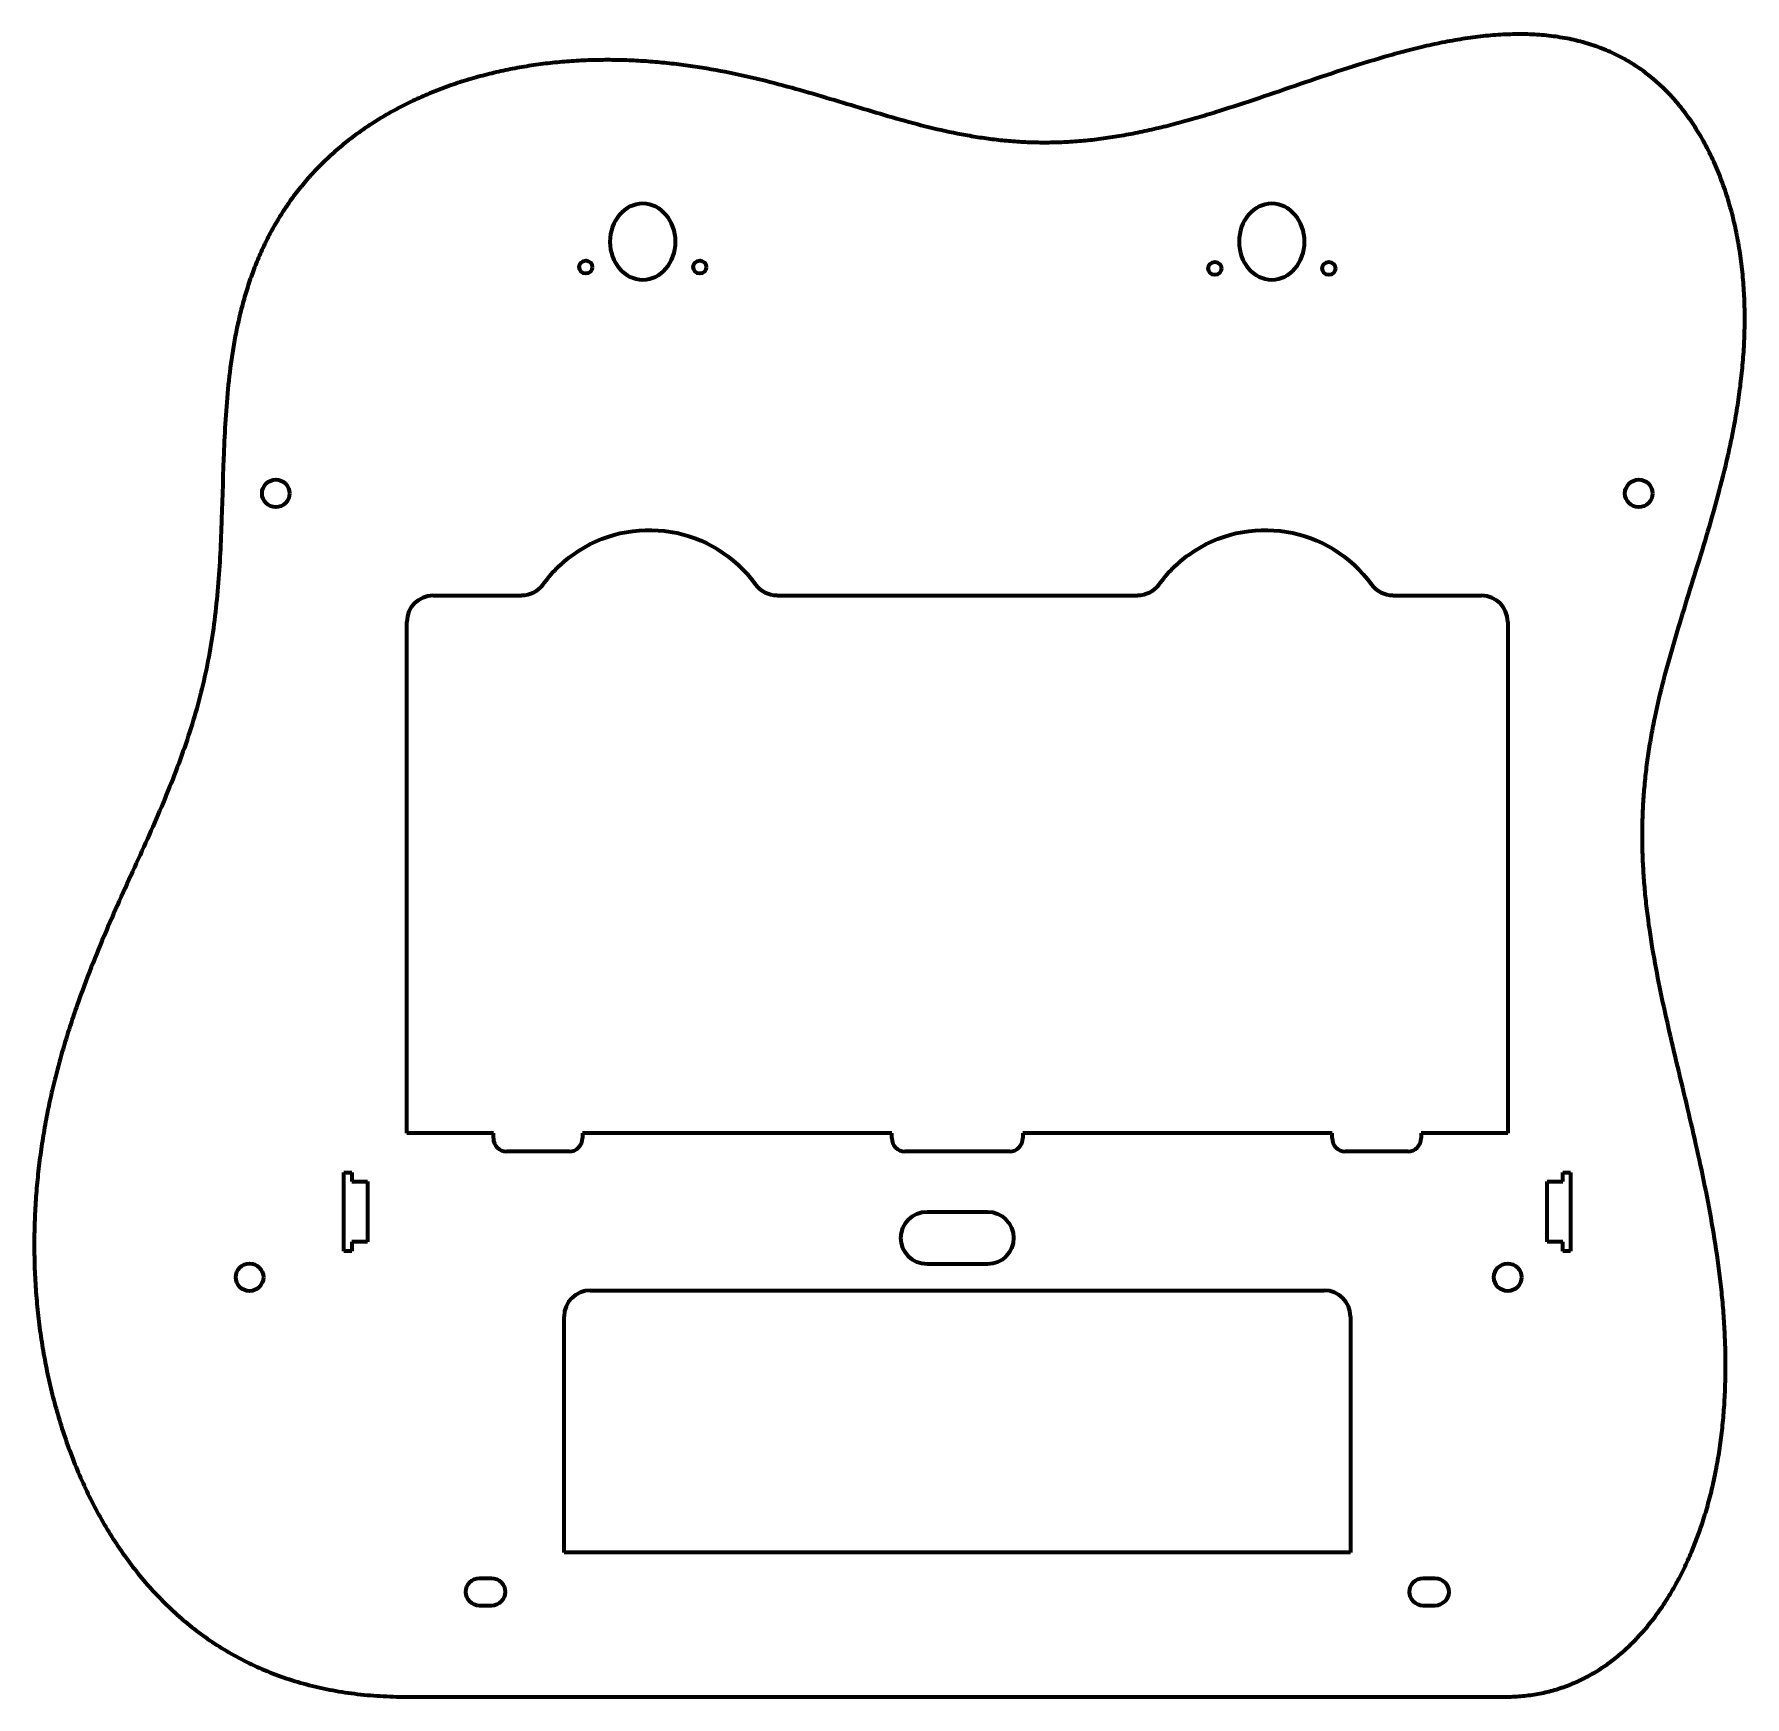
# Model space of a CAD drawing. Header units: millimetres. Extents: x -238 to 414, y -194 to 440.
import ezdxf

# ---------------------------------------------------------------- set-up
doc = ezdxf.new("R2010")
doc.units = ezdxf.units.MM
doc.header["$MEASUREMENT"] = 0
doc.layers.add('Visibile', color=7, linetype='Continuous', lineweight=0)

msp = doc.modelspace()

# ---------------------------------------------------------------- linework, layer by layer
at = {"layer": 'Visibile', "color": 7, "lineweight": 70}
for p, q in [((-86.23, 226.14), (-52.46, 226.14)), ((45, 226.14), (182.54, 226.14)), ((280, 226.14), (313.77, 226.14)), ((-96.23, 21.14), (-96.23, 216.14)), ((323.77, 216.14), (323.77, 21.14)), ((-63.23, 21.14), (-96.23, 21.14)), ((-63.23, 19.14), (-63.23, 21.14)), ((-29.23, 21.14), (-29.23, 19.14)), ((19.77, 21.14), (-29.23, 21.14)), ((88.77, 21.14), (19.77, 21.14)), ((88.77, 19.14), (88.77, 21.14)), ((138.77, 21.14), (138.77, 19.14)), ((207.77, 21.14), (138.77, 21.14)), ((256.77, 21.14), (207.77, 21.14)), ((256.77, 19.14), (256.77, 21.14)), ((290.77, 21.14), (290.77, 19.14)), ((323.77, 21.14), (290.77, 21.14)), ((-34.23, 14.14), (-58.23, 14.14)), ((133.77, 14.14), (93.77, 14.14)), ((285.77, 14.14), (261.77, 14.14)), ((-120.23, -23.86), (-120.23, 6.14)), ((-120.23, 6.14), (-117.23, 6.14)), ((-117.23, 6.14), (-117.23, 2.64)), ((-117.23, 2.64), (-111.23, 2.64)), ((-111.23, 2.64), (-111.23, -20.36)), ((338.77, -20.36), (338.77, 2.64)), ((338.77, 2.64), (344.77, 2.64)), ((344.77, 2.64), (344.77, 6.14)), ((344.77, 6.14), (347.77, 6.14)), ((347.77, 6.14), (347.77, -23.86)), ((102.27, -8.86), (125.27, -8.86)), ((-117.23, -23.86), (-120.23, -23.86)), ((-111.23, -20.36), (-117.23, -20.36)), ((-117.23, -20.36), (-117.23, -23.86)), ((344.77, -20.36), (338.77, -20.36)), ((344.77, -23.86), (344.77, -20.36)), ((347.77, -23.86), (344.77, -23.86)), ((125.27, -28.86), (102.27, -28.86)), ((-26.23, -38.86), (253.77, -38.86)), ((-36.23, -138.86), (-36.23, -48.86)), ((263.77, -48.86), (263.77, -138.86)), ((34.77, -138.86), (-36.23, -138.86)), ((192.77, -138.86), (34.77, -138.86)), ((263.77, -138.86), (192.77, -138.86)), ((-68.48, -148.61), (-63.98, -148.61)), ((291.52, -148.61), (296.02, -148.61)), ((-63.98, -159.11), (-68.48, -159.11)), ((296.02, -159.11), (291.52, -159.11)), ((-96.41, -193.86), (322.72, -193.86))]:
    msp.add_line(p, q, dxfattribs=at)
msp.add_lwpolyline([(322.72, -193.86), (323.48, -193.86), (324.24, -193.85), (325, -193.83), (325.76, -193.8), (326.51, -193.76), (327.26, -193.72), (328, -193.67), (328.75, -193.61), (329.49, -193.55), (330.22, -193.47), (330.96, -193.39), (331.69, -193.3), (332.42, -193.21), (333.15, -193.1), (333.87, -192.99), (334.59, -192.87), (335.31, -192.74), (336.03, -192.6), (336.74, -192.46), (337.45, -192.31), (338.16, -192.15), (338.86, -191.99), (339.56, -191.81), (340.26, -191.63), (340.96, -191.44), (341.65, -191.24), (342.34, -191.04), (343.03, -190.83), (343.71, -190.61), (344.4, -190.38), (345.07, -190.15), (345.75, -189.91), (346.42, -189.66), (347.09, -189.4), (347.76, -189.14), (348.42, -188.86), (349.08, -188.59), (349.74, -188.3), (350.4, -188.01), (351.05, -187.71), (351.7, -187.4), (352.34, -187.08), (352.99, -186.76), (353.63, -186.43), (354.26, -186.09), (354.9, -185.75), (355.53, -185.4), (356.15, -185.04), (356.78, -184.67), (357.4, -184.3), (358.02, -183.92), (358.63, -183.53), (359.24, -183.14), (359.85, -182.74), (360.46, -182.33), (361.06, -181.92), (361.66, -181.49), (362.26, -181.07), (362.85, -180.63), (363.44, -180.19), (364.02, -179.74), (364.6, -179.28), (365.18, -178.82), (365.76, -178.35), (366.33, -177.88), (366.9, -177.4), (367.47, -176.91), (368.03, -176.41), (368.59, -175.91), (369.14, -175.4), (369.69, -174.89), (370.24, -174.37), (370.79, -173.84), (371.33, -173.31), (371.87, -172.77), (372.4, -172.22), (372.93, -171.67), (373.46, -171.11), (373.98, -170.55), (374.5, -169.98), (375.02, -169.4), (375.53, -168.82), (376.04, -168.23), (376.55, -167.64), (377.05, -167.03), (377.54, -166.43), (378.04, -165.82), (378.53, -165.2), (379.02, -164.58), (379.5, -163.95), (379.98, -163.31), (380.45, -162.67), (380.92, -162.02), (381.39, -161.37), (381.86, -160.71), (382.32, -160.05), (382.77, -159.38), (383.22, -158.71), (383.67, -158.03), (384.12, -157.35), (384.56, -156.66), (384.99, -155.96), (385.43, -155.26), (385.86, -154.56), (386.28, -153.85), (386.7, -153.13), (387.12, -152.41), (387.53, -151.69), (387.94, -150.96), (388.34, -150.22), (388.74, -149.48), (389.14, -148.74), (389.53, -147.99), (389.92, -147.24), (390.3, -146.48), (390.68, -145.71), (391.06, -144.95), (391.43, -144.17), (391.79, -143.4), (392.16, -142.62), (392.51, -141.83), (392.87, -141.04), (393.22, -140.25), (393.56, -139.45), (393.91, -138.65), (394.24, -137.84), (394.57, -137.03), (394.9, -136.21), (395.23, -135.39), (395.55, -134.57), (395.86, -133.74), (396.17, -132.91), (396.48, -132.08), (396.78, -131.24), (397.08, -130.4), (397.37, -129.55), (397.66, -128.7), (397.95, -127.85), (398.23, -126.99), (398.51, -126.13), (398.78, -125.27), (399.04, -124.4), (399.31, -123.53), (399.57, -122.66), (399.82, -121.78), (400.07, -120.9), (400.31, -120.01), (400.55, -119.13), (400.79, -118.24), (401.02, -117.34), (401.25, -116.45), (401.47, -115.55), (401.69, -114.64), (401.9, -113.74), (402.11, -112.83), (402.32, -111.92), (402.52, -111.01), (402.71, -110.09), (402.9, -109.17), (403.09, -108.25), (403.27, -107.32), (403.45, -106.4), (403.62, -105.47), (403.79, -104.54), (403.95, -103.6), (404.11, -102.66), (404.27, -101.72), (404.42, -100.78), (404.56, -99.84), (404.7, -98.89), (404.84, -97.95), (404.97, -96.99), (405.1, -96.04), (405.22, -95.09), (405.34, -94.13), (405.46, -93.17), (405.57, -92.21), (405.67, -91.25), (405.77, -90.29), (405.87, -89.32), (405.96, -88.35), (406.05, -87.38), (406.14, -86.41), (406.21, -85.44), (406.29, -84.46), (406.36, -83.49), (406.43, -82.51), (406.49, -81.53), (406.54, -80.55), (406.6, -79.57), (406.65, -78.58), (406.69, -77.6), (406.73, -76.61), (406.77, -75.62), (406.8, -74.64), (406.83, -73.65), (406.85, -72.65), (406.87, -71.66), (406.88, -70.67), (406.89, -69.67), (406.9, -68.68), (406.9, -67.68), (406.9, -66.68), (406.9, -65.68), (406.89, -64.68), (406.87, -63.68), (406.85, -62.68), (406.83, -61.68), (406.81, -60.68), (406.78, -59.67), (406.74, -58.67), (406.71, -57.66), (406.67, -56.66), (406.62, -55.65), (406.57, -54.64), (406.52, -53.64), (406.46, -52.63), (406.4, -51.62), (406.34, -50.61), (406.27, -49.6), (406.2, -48.59), (406.13, -47.58), (406.05, -46.57), (405.97, -45.56), (405.88, -44.55), (405.8, -43.53), (405.7, -42.52), (405.61, -41.51), (405.51, -40.5), (405.41, -39.48), (405.3, -38.47), (405.19, -37.46), (405.08, -36.44), (404.97, -35.43), (404.73, -33.4), (404.48, -31.38), (404.21, -29.35), (403.94, -27.32), (403.65, -25.3), (403.35, -23.27), (403.05, -21.25), (402.73, -19.22), (402.4, -17.2), (402.06, -15.18), (401.71, -13.16), (401.35, -11.14), (400.99, -9.12), (400.61, -7.1), (400.23, -5.09), (399.84, -3.08), (399.44, -1.07), (399.04, 0.94), (398.63, 2.94), (398.21, 4.95), (397.79, 6.95), (397.36, 8.94), (396.93, 10.94), (396.49, 12.93), (396.04, 14.92), (395.6, 16.9), (395.15, 18.89), (394.69, 20.86), (394.24, 22.84), (393.78, 24.81), (393.32, 26.78), (392.86, 28.75), (392.39, 30.71), (391.93, 32.67), (391.46, 34.62), (391, 36.57), (390.53, 38.52), (390.07, 40.46), (389.6, 42.4), (389.14, 44.33), (388.68, 46.27), (388.22, 48.19), (387.77, 50.12), (387.31, 52.04), (386.86, 53.95), (386.42, 55.86), (385.97, 57.77), (385.54, 59.67), (385.1, 61.57), (384.68, 63.46), (384.25, 65.36), (383.84, 67.24), (383.42, 69.12), (383.02, 71), (382.62, 72.88), (382.23, 74.75), (381.85, 76.61), (381.47, 78.47), (381.1, 80.33), (380.74, 82.19), (380.39, 84.04), (380.05, 85.88), (379.72, 87.73), (379.4, 89.56), (379.08, 91.4), (378.78, 93.23), (378.49, 95.06), (378.21, 96.88), (377.94, 98.7), (377.68, 100.52), (377.43, 102.33), (377.19, 104.14), (376.97, 105.95), (376.86, 106.85), (376.76, 107.75), (376.66, 108.65), (376.56, 109.55), (376.46, 110.45), (376.37, 111.35), (376.28, 112.24), (376.2, 113.14), (376.11, 114.04), (376.03, 114.93), (375.96, 115.82), (375.89, 116.72), (375.82, 117.61), (375.75, 118.5), (375.69, 119.39), (375.63, 120.28), (375.57, 121.17), (375.52, 122.06), (375.47, 122.95), (375.43, 123.84), (375.38, 124.73), (375.35, 125.61), (375.31, 126.5), (375.28, 127.39), (375.25, 128.27), (375.23, 129.15), (375.21, 130.04), (375.19, 130.92), (375.18, 131.8), (375.17, 132.69), (375.16, 133.57), (375.16, 134.45), (375.16, 135.33), (375.16, 136.21), (375.17, 137.09), (375.19, 137.97), (375.2, 138.85), (375.22, 139.73), (375.24, 140.61), (375.27, 141.48), (375.3, 142.36), (375.34, 143.24), (375.37, 144.11), (375.41, 144.99), (375.46, 145.87), (375.51, 146.74), (375.56, 147.62), (375.62, 148.49), (375.68, 149.37), (375.74, 150.24), (375.81, 151.12), (375.88, 151.99), (375.95, 152.86), (376.03, 153.74), (376.11, 154.61), (376.2, 155.49), (376.29, 156.36), (376.38, 157.23), (376.48, 158.11), (376.58, 158.98), (376.68, 159.85), (376.79, 160.72), (376.9, 161.6), (377.02, 162.47), (377.13, 163.34), (377.26, 164.22), (377.38, 165.09), (377.51, 165.96), (377.64, 166.84), (377.78, 167.71), (377.92, 168.58), (378.06, 169.45), (378.2, 170.33), (378.35, 171.2), (378.5, 172.08), (378.66, 172.95), (378.82, 173.82), (378.98, 174.7), (379.15, 175.57), (379.32, 176.45), (379.49, 177.32), (379.66, 178.2), (380.02, 179.95), (380.4, 181.7), (380.78, 183.46), (381.17, 185.21), (381.58, 186.97), (382, 188.73), (382.43, 190.5), (382.87, 192.26), (383.32, 194.03), (383.78, 195.8), (384.25, 197.57), (384.73, 199.34), (385.21, 201.12), (385.71, 202.9), (386.21, 204.69), (386.73, 206.47), (387.25, 208.26), (387.77, 210.06), (388.3, 211.86), (388.84, 213.66), (389.39, 215.46), (389.93, 217.27), (390.49, 219.09), (391.05, 220.91), (391.61, 222.73), (392.17, 224.56), (392.74, 226.39), (393.31, 228.22), (393.89, 230.07), (394.46, 231.91), (395.04, 233.76), (395.61, 235.62), (396.19, 237.48), (396.76, 239.35), (397.34, 241.22), (397.91, 243.09), (398.48, 244.98), (399.05, 246.86), (399.62, 248.76), (400.18, 250.65), (400.74, 252.56), (401.3, 254.47), (401.84, 256.38), (402.39, 258.3), (402.93, 260.23), (403.46, 262.16), (403.98, 264.09), (404.5, 266.03), (405.01, 267.98), (405.51, 269.93), (406.01, 271.89), (406.49, 273.85), (406.96, 275.82), (407.42, 277.79), (407.87, 279.77), (408.1, 280.76), (408.31, 281.75), (408.53, 282.74), (408.74, 283.74), (408.95, 284.73), (409.16, 285.73), (409.36, 286.73), (409.56, 287.72), (409.76, 288.72), (409.95, 289.73), (410.14, 290.73), (410.33, 291.73), (410.51, 292.73), (410.69, 293.74), (410.86, 294.74), (411.03, 295.75), (411.2, 296.76), (411.36, 297.77), (411.52, 298.77), (411.68, 299.78), (411.83, 300.8), (411.98, 301.81), (412.12, 302.82), (412.26, 303.83), (412.39, 304.85), (412.53, 305.86), (412.65, 306.88), (412.77, 307.89), (412.89, 308.91), (413, 309.93), (413.11, 310.95), (413.21, 311.96), (413.31, 312.98), (413.41, 314), (413.5, 315.02), (413.58, 316.04), (413.66, 317.06), (413.73, 318.08), (413.8, 319.1), (413.87, 320.13), (413.93, 321.15), (413.98, 322.17), (414.03, 323.19), (414.07, 324.21), (414.11, 325.24), (414.14, 326.26), (414.17, 327.28), (414.19, 328.3), (414.21, 329.32), (414.22, 330.35), (414.23, 331.37), (414.23, 332.39), (414.22, 333.41), (414.21, 334.43), (414.19, 335.45), (414.17, 336.47), (414.14, 337.49), (414.11, 338.51), (414.07, 339.53), (414.02, 340.55), (413.97, 341.56), (413.91, 342.58), (413.85, 343.59), (413.78, 344.61), (413.7, 345.62), (413.62, 346.63), (413.53, 347.65), (413.43, 348.66), (413.33, 349.66), (413.23, 350.67), (413.11, 351.68), (412.99, 352.68), (412.87, 353.69), (412.73, 354.69), (412.59, 355.69), (412.45, 356.69), (412.3, 357.68), (412.14, 358.68), (411.97, 359.67), (411.8, 360.66), (411.63, 361.65), (411.44, 362.64), (411.25, 363.62), (411.05, 364.6), (410.85, 365.58), (410.64, 366.56), (410.42, 367.54), (410.2, 368.51), (409.97, 369.48), (409.73, 370.44), (409.49, 371.41), (409.23, 372.37), (408.98, 373.32), (408.71, 374.28), (408.44, 375.23), (408.16, 376.18), (407.88, 377.12), (407.59, 378.06), (407.29, 379), (406.99, 379.93), (406.68, 380.86), (406.36, 381.78), (406.03, 382.7), (405.7, 383.62), (405.36, 384.53), (405.02, 385.44), (404.67, 386.34), (404.31, 387.24), (403.94, 388.14), (403.57, 389.03), (403.19, 389.91), (402.81, 390.79), (402.42, 391.67), (402.02, 392.54), (401.61, 393.4), (401.2, 394.26), (400.78, 395.11), (400.35, 395.96), (399.92, 396.8), (399.48, 397.64), (399.04, 398.47), (398.59, 399.29), (398.13, 400.11), (397.66, 400.92), (397.19, 401.73), (396.71, 402.53), (396.23, 403.32), (395.74, 404.11), (395.24, 404.89), (394.74, 405.66), (394.23, 406.43), (393.71, 407.18), (393.19, 407.94), (392.66, 408.68), (392.12, 409.42), (391.58, 410.15), (391.03, 410.87), (390.48, 411.58), (389.92, 412.29), (389.35, 412.99), (388.78, 413.68), (388.2, 414.36), (387.62, 415.04), (387.03, 415.7), (386.43, 416.36), (385.83, 417.01), (385.22, 417.66), (384.61, 418.29), (383.99, 418.92), (383.36, 419.53), (382.73, 420.14), (382.09, 420.74), (381.45, 421.33), (380.8, 421.91), (380.15, 422.49), (379.49, 423.05), (378.82, 423.61), (378.15, 424.15), (377.48, 424.69), (376.79, 425.22), (376.11, 425.74), (375.42, 426.25), (374.72, 426.75), (374.02, 427.24), (373.31, 427.72), (372.59, 428.19), (371.88, 428.66), (371.15, 429.11), (370.42, 429.56), (369.69, 429.99), (368.95, 430.42), (368.21, 430.84), (367.46, 431.25), (366.71, 431.64), (365.95, 432.03), (365.19, 432.41), (364.42, 432.78), (363.65, 433.15), (362.87, 433.5), (362.09, 433.84), (361.31, 434.17), (360.52, 434.5), (359.72, 434.81), (358.92, 435.12), (358.12, 435.42), (357.31, 435.7), (356.5, 435.98), (355.68, 436.25), (354.86, 436.51), (354.04, 436.76), (353.21, 437), (352.38, 437.24), (351.54, 437.46), (350.7, 437.67), (349.86, 437.88), (349.01, 438.08), (348.16, 438.27), (347.3, 438.45), (346.44, 438.62), (345.58, 438.78), (344.71, 438.93), (343.84, 439.08), (342.96, 439.21), (342.09, 439.34), (341.21, 439.46), (340.32, 439.57), (339.43, 439.67), (338.54, 439.77), (337.65, 439.85), (336.75, 439.93), (335.85, 440), (334.94, 440.06), (334.04, 440.11), (333.13, 440.16), (332.21, 440.2), (331.3, 440.23), (330.38, 440.25), (329.46, 440.26), (328.53, 440.27), (327.61, 440.27), (326.68, 440.26), (325.74, 440.24), (324.81, 440.22), (323.87, 440.19), (322.93, 440.15), (321.99, 440.1), (321.04, 440.05), (320.1, 439.99), (319.15, 439.93), (318.19, 439.85), (317.24, 439.77), (316.28, 439.68), (315.33, 439.59), (314.37, 439.49), (313.4, 439.38), (312.44, 439.27), (311.47, 439.15), (310.5, 439.02), (309.53, 438.89), (308.56, 438.75), (307.59, 438.61), (306.61, 438.46), (305.64, 438.3), (304.66, 438.14), (303.68, 437.97), (302.7, 437.8), (301.72, 437.62), (300.73, 437.44), (299.75, 437.25), (298.76, 437.05), (297.77, 436.85), (296.78, 436.65), (295.79, 436.44), (294.8, 436.22), (293.81, 436), (292.82, 435.78), (291.82, 435.55), (290.83, 435.31), (289.83, 435.08), (288.83, 434.83), (287.84, 434.59), (286.84, 434.33), (285.84, 434.08), (284.84, 433.82), (283.84, 433.56), (282.84, 433.29), (281.84, 433.02), (280.83, 432.74), (279.83, 432.47), (278.83, 432.19), (277.83, 431.9), (276.82, 431.61), (274.82, 431.03), (272.81, 430.43), (270.8, 429.83), (268.79, 429.21), (266.78, 428.58), (264.78, 427.95), (262.77, 427.31), (260.76, 426.66), (258.76, 426), (256.76, 425.34), (254.76, 424.67), (252.76, 424), (250.77, 423.33), (248.77, 422.66), (246.79, 421.98), (244.8, 421.3), (242.82, 420.62), (240.84, 419.95), (238.87, 419.27), (236.9, 418.6), (234.94, 417.93), (232.98, 417.26), (231.03, 416.6), (229.08, 415.94), (227.14, 415.29), (225.2, 414.64), (223.27, 414), (221.35, 413.37), (219.43, 412.74), (217.52, 412.13), (215.61, 411.52), (213.71, 410.92), (212.77, 410.63), (211.82, 410.34), (210.88, 410.05), (209.94, 409.76), (209, 409.47), (208.06, 409.19), (207.13, 408.91), (206.19, 408.64), (205.26, 408.37), (204.33, 408.1), (203.4, 407.83), (202.47, 407.57), (201.55, 407.31), (200.63, 407.05), (199.71, 406.8), (198.79, 406.55), (197.87, 406.3), (196.96, 406.06), (196.04, 405.82), (195.13, 405.58), (194.22, 405.35), (193.31, 405.12), (192.41, 404.9), (191.5, 404.68), (190.6, 404.46), (189.7, 404.25), (188.81, 404.04), (187.91, 403.83), (187.02, 403.63), (186.12, 403.43), (185.23, 403.24), (184.34, 403.05), (183.46, 402.86), (182.57, 402.68), (181.69, 402.5), (180.81, 402.33), (179.93, 402.16), (179.06, 401.99), (178.18, 401.83), (177.31, 401.67), (176.44, 401.52), (175.57, 401.37), (174.7, 401.23), (173.83, 401.09), (172.97, 400.95), (172.11, 400.82), (171.25, 400.69), (170.39, 400.57), (169.54, 400.45), (168.68, 400.34), (167.83, 400.23), (166.98, 400.12), (166.13, 400.02), (165.28, 399.92), (164.43, 399.83), (163.59, 399.74), (162.75, 399.66), (161.91, 399.58), (161.07, 399.5), (160.23, 399.43), (159.4, 399.36), (158.56, 399.3), (157.73, 399.24), (156.9, 399.19), (156.07, 399.14), (155.24, 399.1), (154.42, 399.06), (153.59, 399.02), (152.77, 398.99), (151.95, 398.96), (151.13, 398.94), (150.31, 398.92), (149.49, 398.91), (148.68, 398.9), (147.86, 398.89), (147.05, 398.89), (146.24, 398.89), (145.43, 398.9), (144.62, 398.91), (143.81, 398.92), (143.01, 398.94), (142.2, 398.97), (141.4, 398.99), (140.59, 399.02), (139.79, 399.06), (138.99, 399.1), (138.19, 399.14), (137.39, 399.19), (136.6, 399.24), (135.8, 399.3), (135.01, 399.36), (134.21, 399.42), (133.42, 399.49), (132.63, 399.56), (131.84, 399.63), (131.05, 399.71), (130.26, 399.79), (129.47, 399.88), (128.68, 399.97), (127.89, 400.06), (127.11, 400.16), (126.32, 400.26), (125.54, 400.36), (124.76, 400.47), (123.97, 400.58), (123.19, 400.69), (122.41, 400.81), (121.63, 400.93), (120.85, 401.05), (120.07, 401.18), (119.29, 401.31), (118.51, 401.45), (117.73, 401.58), (116.95, 401.72), (115.4, 402.01), (113.84, 402.32), (112.29, 402.63), (110.74, 402.95), (109.19, 403.29), (107.64, 403.63), (106.09, 403.99), (104.54, 404.36), (102.99, 404.73), (101.44, 405.12), (99.89, 405.51), (98.34, 405.91), (96.79, 406.32), (95.24, 406.74), (93.68, 407.17), (92.13, 407.6), (90.57, 408.04), (89.01, 408.48), (87.45, 408.93), (85.89, 409.38), (84.32, 409.84), (82.75, 410.31), (81.18, 410.77), (79.61, 411.24), (78.03, 411.72), (76.45, 412.19), (74.87, 412.67), (73.28, 413.15), (71.69, 413.63), (70.09, 414.11), (68.49, 414.6), (66.89, 415.08), (65.28, 415.56), (63.67, 416.04), (62.05, 416.52), (60.43, 417), (58.8, 417.47), (57.17, 417.94), (55.53, 418.41), (53.89, 418.88), (52.24, 419.34), (50.59, 419.8), (48.93, 420.25), (47.27, 420.7), (45.6, 421.14), (43.93, 421.58), (42.25, 422.01), (40.56, 422.43), (38.87, 422.85), (37.17, 423.26), (35.47, 423.66), (33.76, 424.05), (32.05, 424.43), (30.33, 424.81), (28.6, 425.17), (26.87, 425.53), (25.14, 425.87), (23.4, 426.21), (21.65, 426.53), (19.9, 426.85), (18.14, 427.15), (17.26, 427.3), (16.38, 427.44), (15.5, 427.58), (14.61, 427.72), (13.73, 427.86), (12.84, 427.99), (11.95, 428.12), (11.06, 428.24), (10.17, 428.36), (9.28, 428.48), (8.39, 428.6), (7.5, 428.71), (6.6, 428.82), (5.71, 428.93), (4.81, 429.03), (3.92, 429.13), (3.02, 429.23), (2.12, 429.32), (1.22, 429.41), (0.32, 429.49), (-0.58, 429.58), (-1.48, 429.66), (-2.39, 429.73), (-3.29, 429.8), (-4.2, 429.87), (-5.1, 429.93), (-6.01, 429.99), (-6.91, 430.05), (-7.82, 430.1), (-8.73, 430.15), (-9.64, 430.2), (-10.55, 430.24), (-11.46, 430.28), (-12.37, 430.31), (-13.28, 430.34), (-14.19, 430.37), (-15.1, 430.39), (-16.01, 430.41), (-16.92, 430.42), (-17.84, 430.43), (-18.75, 430.44), (-19.66, 430.44), (-20.57, 430.44), (-21.49, 430.43), (-22.4, 430.42), (-23.31, 430.41), (-24.23, 430.39), (-25.14, 430.37), (-26.05, 430.34), (-26.97, 430.31), (-27.88, 430.28), (-28.79, 430.24), (-29.7, 430.19), (-30.62, 430.15), (-31.53, 430.1), (-32.44, 430.04), (-33.35, 429.98), (-34.27, 429.92), (-35.18, 429.85), (-36.09, 429.77), (-37, 429.7), (-37.91, 429.62), (-38.81, 429.53), (-39.72, 429.44), (-40.63, 429.35), (-41.54, 429.25), (-42.44, 429.14), (-43.35, 429.04), (-44.25, 428.92), (-45.16, 428.81), (-46.06, 428.69), (-46.96, 428.56), (-47.86, 428.43), (-48.76, 428.3), (-49.66, 428.16), (-50.56, 428.02), (-51.46, 427.87), (-52.35, 427.72), (-53.25, 427.56), (-54.14, 427.4), (-55.03, 427.24), (-55.92, 427.07), (-56.81, 426.9), (-57.7, 426.72), (-58.59, 426.53), (-59.47, 426.35), (-60.35, 426.16), (-61.24, 425.96), (-62.11, 425.76), (-62.99, 425.55), (-63.87, 425.34), (-64.74, 425.13), (-65.62, 424.91), (-66.49, 424.69), (-67.36, 424.46), (-68.22, 424.23), (-69.09, 423.99), (-69.95, 423.75), (-70.81, 423.51), (-71.67, 423.26), (-72.53, 423), (-73.38, 422.75), (-74.23, 422.48), (-75.08, 422.21), (-75.93, 421.94), (-76.78, 421.67), (-77.62, 421.38), (-78.46, 421.1), (-79.3, 420.81), (-80.13, 420.52), (-80.97, 420.22), (-81.8, 419.91), (-82.62, 419.61), (-83.45, 419.29), (-84.27, 418.98), (-85.09, 418.66), (-85.91, 418.33), (-86.72, 418), (-87.53, 417.67), (-88.34, 417.33), (-89.14, 416.99), (-89.94, 416.64), (-90.74, 416.29), (-91.54, 415.93), (-92.33, 415.57), (-93.12, 415.21), (-93.91, 414.84), (-94.69, 414.47), (-95.47, 414.09), (-96.24, 413.71), (-97.02, 413.32), (-97.79, 412.93), (-98.55, 412.54), (-99.31, 412.14), (-100.07, 411.74), (-100.83, 411.33), (-101.58, 410.92), (-102.33, 410.5), (-103.07, 410.08), (-103.81, 409.66), (-104.55, 409.23), (-105.28, 408.8), (-106.01, 408.36), (-106.74, 407.92), (-107.46, 407.48), (-108.17, 407.03), (-108.89, 406.58), (-109.6, 406.12), (-110.3, 405.66), (-111, 405.19), (-111.7, 404.72), (-112.4, 404.25), (-113.08, 403.77), (-113.77, 403.29), (-114.45, 402.81), (-115.13, 402.32), (-115.8, 401.83), (-116.47, 401.33), (-117.13, 400.83), (-117.79, 400.33), (-118.45, 399.82), (-119.1, 399.31), (-119.74, 398.79), (-120.39, 398.27), (-121.02, 397.75), (-121.66, 397.22), (-122.28, 396.69), (-122.91, 396.15), (-123.53, 395.62), (-124.14, 395.07), (-124.75, 394.53), (-125.36, 393.98), (-125.96, 393.42), (-126.55, 392.87), (-127.15, 392.31), (-127.73, 391.74), (-128.31, 391.18), (-128.89, 390.6), (-129.46, 390.03), (-130.03, 389.45), (-130.59, 388.87), (-131.15, 388.28), (-131.71, 387.7), (-132.25, 387.1), (-132.8, 386.51), (-133.34, 385.91), (-133.87, 385.31), (-134.4, 384.7), (-134.92, 384.09), (-135.44, 383.48), (-135.96, 382.87), (-136.47, 382.25), (-136.97, 381.63), (-137.47, 381), (-137.97, 380.37), (-138.46, 379.74), (-138.94, 379.11), (-139.42, 378.47), (-139.9, 377.83), (-140.37, 377.18), (-140.83, 376.54), (-141.29, 375.89), (-141.74, 375.23), (-142.19, 374.58), (-142.64, 373.92), (-143.08, 373.26), (-143.52, 372.59), (-143.95, 371.93), (-144.37, 371.26), (-144.79, 370.58), (-145.21, 369.91), (-145.62, 369.23), (-146.02, 368.55), (-146.42, 367.86), (-146.82, 367.17), (-147.21, 366.48), (-147.59, 365.79), (-147.97, 365.1), (-148.35, 364.4), (-148.72, 363.7), (-149.09, 363), (-149.45, 362.29), (-149.81, 361.58), (-150.16, 360.87), (-150.5, 360.16), (-150.85, 359.44), (-151.18, 358.73), (-151.52, 358.01), (-151.84, 357.28), (-152.17, 356.56), (-152.49, 355.83), (-152.8, 355.1), (-153.11, 354.37), (-153.41, 353.64), (-153.71, 352.9), (-154.01, 352.16), (-154.3, 351.42), (-154.59, 350.68), (-154.87, 349.94), (-155.14, 349.19), (-155.42, 348.44), (-155.69, 347.69), (-155.95, 346.94), (-156.21, 346.18), (-156.46, 345.42), (-156.71, 344.67), (-156.96, 343.91), (-157.2, 343.14), (-157.44, 342.38), (-157.67, 341.61), (-157.9, 340.85), (-158.13, 340.08), (-158.35, 339.3), (-158.57, 338.53), (-158.78, 337.76), (-158.99, 336.98), (-159.2, 336.2), (-159.4, 335.42), (-159.59, 334.64), (-159.79, 333.86), (-159.98, 333.07), (-160.16, 332.29), (-160.35, 331.5), (-160.52, 330.71), (-160.7, 329.92), (-160.87, 329.13), (-161.04, 328.34), (-161.2, 327.55), (-161.36, 326.75), (-161.52, 325.95), (-161.67, 325.16), (-161.82, 324.36), (-161.97, 323.56), (-162.11, 322.75), (-162.25, 321.95), (-162.39, 321.15), (-162.52, 320.34), (-162.65, 319.54), (-162.78, 318.73), (-162.9, 317.92), (-163.03, 317.11), (-163.14, 316.3), (-163.37, 314.68), (-163.59, 313.05), (-163.79, 311.42), (-163.99, 309.79), (-164.17, 308.15), (-164.35, 306.51), (-164.51, 304.87), (-164.67, 303.23), (-164.81, 301.58), (-164.95, 299.93), (-165.08, 298.28), (-165.2, 296.63), (-165.32, 294.98), (-165.43, 293.32), (-165.53, 291.67), (-165.63, 290.01), (-165.72, 288.35), (-165.8, 286.7), (-165.88, 285.04), (-165.95, 283.38), (-166.02, 281.72), (-166.09, 280.06), (-166.16, 278.4), (-166.27, 275.09), (-166.38, 271.78), (-166.49, 268.47), (-166.59, 265.16), (-166.69, 261.87), (-166.79, 258.58), (-166.9, 255.29), (-166.96, 253.66), (-167.02, 252.02), (-167.08, 250.39), (-167.15, 248.76), (-167.22, 247.13), (-167.29, 245.5), (-167.37, 243.88), (-167.46, 242.26), (-167.54, 240.65), (-167.64, 239.03), (-167.74, 237.42), (-167.84, 235.81), (-167.95, 234.21), (-168.07, 232.61), (-168.19, 231.01), (-168.32, 229.42), (-168.46, 227.83), (-168.61, 226.24), (-168.76, 224.66), (-168.92, 223.08), (-169.09, 221.5), (-169.27, 219.93), (-169.45, 218.36), (-169.65, 216.79), (-169.85, 215.23), (-170.06, 213.67), (-170.29, 212.11), (-170.52, 210.56), (-170.76, 209.01), (-171.01, 207.46), (-171.27, 205.92), (-171.54, 204.38), (-171.82, 202.84), (-172.11, 201.31), (-172.41, 199.78), (-172.72, 198.25), (-173.04, 196.72), (-173.37, 195.2), (-173.72, 193.68), (-174.07, 192.16), (-174.43, 190.65), (-174.8, 189.13), (-175.19, 187.62), (-175.58, 186.12), (-175.99, 184.61), (-176.4, 183.1), (-176.83, 181.6), (-177.26, 180.1), (-177.71, 178.6), (-178.17, 177.1), (-178.63, 175.6), (-179.11, 174.11), (-179.6, 172.61), (-180.09, 171.12), (-180.6, 169.62), (-181.11, 168.13), (-181.64, 166.63), (-182.17, 165.14), (-182.72, 163.64), (-183.27, 162.15), (-183.83, 160.65), (-184.4, 159.15), (-184.98, 157.66), (-185.57, 156.16), (-186.16, 154.66), (-186.77, 153.16), (-187.38, 151.65), (-188, 150.15), (-188.62, 148.64), (-189.25, 147.13), (-189.89, 145.62), (-190.54, 144.1), (-191.19, 142.58), (-191.85, 141.06), (-192.52, 139.54), (-193.19, 138.01), (-193.87, 136.48), (-194.55, 134.94), (-195.23, 133.4), (-195.93, 131.86), (-196.62, 130.31), (-197.32, 128.76), (-198.03, 127.2), (-198.73, 125.64), (-199.44, 124.07), (-200.16, 122.5), (-200.87, 120.92), (-201.59, 119.33), (-202.31, 117.74), (-203.03, 116.14), (-203.76, 114.54), (-204.48, 112.93), (-205.21, 111.31), (-205.93, 109.69), (-206.66, 108.06), (-207.38, 106.42), (-208.11, 104.77), (-208.83, 103.12), (-209.56, 101.46), (-210.28, 99.79), (-211, 98.11), (-211.72, 96.43), (-212.43, 94.73), (-213.14, 93.03), (-213.85, 91.32), (-214.56, 89.6), (-215.26, 87.87), (-215.96, 86.14), (-216.65, 84.39), (-217.34, 82.63), (-218.02, 80.87), (-218.7, 79.1), (-219.37, 77.31), (-220.04, 75.52), (-220.7, 73.72), (-221.35, 71.9), (-221.99, 70.08), (-222.31, 69.17), (-222.63, 68.25), (-222.95, 67.33), (-223.26, 66.41), (-223.57, 65.48), (-223.88, 64.56), (-224.19, 63.63), (-224.49, 62.69), (-224.8, 61.76), (-225.1, 60.82), (-225.39, 59.88), (-225.69, 58.94), (-225.98, 57.99), (-226.27, 57.05), (-226.56, 56.1), (-226.85, 55.14), (-227.13, 54.19), (-227.41, 53.23), (-227.69, 52.27), (-227.97, 51.31), (-228.24, 50.34), (-228.51, 49.37), (-228.78, 48.4), (-229.04, 47.43), (-229.3, 46.46), (-229.56, 45.48), (-229.82, 44.5), (-230.07, 43.51), (-230.32, 42.53), (-230.56, 41.54), (-230.81, 40.55), (-231.05, 39.56), (-231.29, 38.56), (-231.52, 37.56), (-231.75, 36.56), (-231.98, 35.56), (-232.2, 34.55), (-232.42, 33.55), (-232.64, 32.54), (-232.85, 31.52), (-233.06, 30.51), (-233.27, 29.49), (-233.47, 28.47), (-233.67, 27.45), (-233.87, 26.42), (-234.06, 25.4), (-234.25, 24.37), (-234.43, 23.33), (-234.61, 22.3), (-234.79, 21.26), (-234.96, 20.23), (-235.13, 19.18), (-235.3, 18.14), (-235.46, 17.1), (-235.61, 16.05), (-235.77, 15), (-235.92, 13.95), (-236.06, 12.89), (-236.2, 11.84), (-236.34, 10.78), (-236.47, 9.72), (-236.6, 8.66), (-236.73, 7.59), (-236.85, 6.53), (-236.96, 5.46), (-237.08, 4.39), (-237.18, 3.32), (-237.29, 2.24), (-237.39, 1.17), (-237.48, 0.09), (-237.57, -0.99), (-237.66, -2.07), (-237.74, -3.15), (-237.81, -4.23), (-237.89, -5.32), (-237.95, -6.41), (-238.02, -7.5), (-238.07, -8.59), (-238.13, -9.68), (-238.18, -10.77), (-238.22, -11.87), (-238.26, -12.96), (-238.29, -14.06), (-238.32, -15.16), (-238.35, -16.26), (-238.37, -17.36), (-238.38, -18.46), (-238.39, -19.57), (-238.4, -20.67), (-238.4, -21.78), (-238.4, -22.88), (-238.39, -23.99), (-238.37, -25.1), (-238.35, -26.21), (-238.33, -27.32), (-238.3, -28.43), (-238.27, -29.55), (-238.23, -30.66), (-238.18, -31.77), (-238.13, -32.89), (-238.08, -34), (-238.02, -35.12), (-237.95, -36.23), (-237.88, -37.35), (-237.81, -38.47), (-237.73, -39.58), (-237.64, -40.7), (-237.55, -41.82), (-237.46, -42.94), (-237.35, -44.06), (-237.25, -45.17), (-237.14, -46.29), (-237.02, -47.41), (-236.9, -48.53), (-236.77, -49.65), (-236.63, -50.77), (-236.5, -51.88), (-236.35, -53), (-236.2, -54.12), (-236.05, -55.24), (-235.89, -56.35), (-235.72, -57.47), (-235.55, -58.58), (-235.37, -59.7), (-235.19, -60.81), (-235, -61.93), (-234.81, -63.04), (-234.61, -64.15), (-234.4, -65.26), (-234.19, -66.37), (-233.98, -67.48), (-233.76, -68.59), (-233.53, -69.7), (-233.3, -70.8), (-233.06, -71.91), (-232.82, -73.01), (-232.57, -74.11), (-232.31, -75.21), (-232.05, -76.31), (-231.79, -77.41), (-231.51, -78.51), (-231.24, -79.6), (-230.95, -80.7), (-230.66, -81.79), (-230.37, -82.88), (-230.07, -83.96), (-229.76, -85.05), (-229.45, -86.13), (-229.13, -87.22), (-228.81, -88.3), (-228.48, -89.37), (-228.15, -90.45), (-227.81, -91.52), (-227.46, -92.59), (-227.11, -93.66), (-226.75, -94.73), (-226.39, -95.79), (-226.02, -96.85), (-225.64, -97.91), (-225.26, -98.96), (-224.87, -100.02), (-224.48, -101.07), (-224.08, -102.11), (-223.68, -103.16), (-223.27, -104.2), (-222.85, -105.24), (-222.43, -106.27), (-222, -107.3), (-221.57, -108.33), (-221.13, -109.35), (-220.69, -110.38), (-220.23, -111.39), (-219.78, -112.41), (-219.31, -113.42), (-218.85, -114.43), (-218.37, -115.43), (-217.89, -116.43), (-217.4, -117.43), (-216.91, -118.42), (-216.41, -119.41), (-215.91, -120.39), (-215.4, -121.37), (-214.88, -122.35), (-214.36, -123.32), (-213.84, -124.29), (-213.3, -125.25), (-212.76, -126.21), (-212.22, -127.17), (-211.67, -128.12), (-211.11, -129.06), (-210.55, -130), (-209.98, -130.94), (-209.4, -131.87), (-208.82, -132.8), (-208.23, -133.72), (-207.64, -134.64), (-207.04, -135.55), (-206.44, -136.46), (-205.83, -137.36), (-205.21, -138.25), (-204.59, -139.15), (-203.96, -140.03), (-203.33, -140.91), (-202.69, -141.79), (-202.04, -142.66), (-201.39, -143.52), (-200.73, -144.38), (-200.07, -145.24), (-199.4, -146.08), (-198.72, -146.93), (-198.04, -147.76), (-197.35, -148.59), (-196.66, -149.42), (-195.96, -150.24), (-195.25, -151.05), (-194.54, -151.85), (-193.82, -152.65), (-193.1, -153.45), (-192.37, -154.24), (-191.64, -155.02), (-190.9, -155.79), (-190.15, -156.56), (-189.4, -157.32), (-188.64, -158.08), (-187.87, -158.83), (-187.1, -159.57), (-186.33, -160.31), (-185.55, -161.04), (-184.76, -161.76), (-183.96, -162.47), (-183.16, -163.18), (-182.36, -163.88), (-181.55, -164.58), (-180.73, -165.27), (-179.9, -165.95), (-179.07, -166.62), (-178.24, -167.29), (-177.4, -167.95), (-176.55, -168.6), (-175.7, -169.24), (-174.84, -169.88), (-173.97, -170.51), (-173.1, -171.13), (-172.23, -171.75), (-171.35, -172.35), (-170.46, -172.95), (-169.56, -173.54), (-168.66, -174.13), (-167.76, -174.7), (-166.85, -175.27), (-165.93, -175.83), (-165, -176.39), (-164.07, -176.93), (-163.14, -177.47), (-162.2, -178), (-161.25, -178.52), (-160.3, -179.03), (-159.34, -179.53), (-158.38, -180.03), (-157.41, -180.52), (-156.43, -181), (-155.45, -181.47), (-154.46, -181.93), (-153.47, -182.39), (-152.47, -182.84), (-151.46, -183.27), (-150.45, -183.7), (-149.43, -184.12), (-148.41, -184.54), (-147.38, -184.94), (-146.35, -185.34), (-145.31, -185.72), (-144.26, -186.1), (-143.21, -186.47), (-142.15, -186.83), (-141.09, -187.18), (-140.02, -187.53), (-138.95, -187.86), (-137.87, -188.19), (-136.78, -188.51), (-135.69, -188.81), (-134.59, -189.11), (-133.49, -189.4), (-132.38, -189.68), (-131.26, -189.96), (-130.14, -190.22), (-129.01, -190.47), (-127.88, -190.72), (-126.74, -190.95), (-125.6, -191.18), (-124.45, -191.4), (-123.29, -191.61), (-122.13, -191.81), (-120.96, -192), (-119.79, -192.18), (-118.61, -192.35), (-117.43, -192.51), (-116.24, -192.67), (-115.04, -192.81), (-113.84, -192.95), (-112.63, -193.07), (-111.42, -193.19), (-110.2, -193.3), (-108.97, -193.39), (-107.74, -193.48), (-106.5, -193.56), (-105.26, -193.63), (-104.01, -193.69), (-102.76, -193.74), (-101.5, -193.79), (-100.24, -193.82), (-98.97, -193.84), (-97.69, -193.86), (-96.41, -193.86)], dxfattribs=at)
for centre, radius in [((-27.98, 351.44), 2.5), ((15.52, 351.44), 2.5), ((212.02, 350.94), 2.5), ((255.52, 350.94), 2.5), ((-146.23, 265.14), 5.25), ((373.77, 265.14), 5.25), ((-156.23, -33.86), 5.25), ((323.77, -33.86), 5.25)]:
    msp.add_circle(centre, radius, dxfattribs=at)
for points, knots in [([(-18.73, 361.14), (-18.73, 369.15), (-13.13, 375.64), (-6.23, 375.64), (0.67, 375.64), (6.27, 369.15), (6.27, 361.14), (6.27, 353.13), (0.67, 346.64), (-6.23, 346.64), (-13.13, 346.64), (-18.73, 353.13), (-18.73, 361.14)], [0, 0, 0, 0, 1, 1, 1, 2, 2, 2, 3, 3, 3, 4, 4, 4, 4]), ([(221.27, 361.14), (221.27, 369.15), (226.87, 375.64), (233.77, 375.64), (240.67, 375.64), (246.27, 369.15), (246.27, 361.14), (246.27, 353.13), (240.67, 346.64), (233.77, 346.64), (226.87, 346.64), (221.27, 353.13), (221.27, 361.14)], [0, 0, 0, 0, 1, 1, 1, 2, 2, 2, 3, 3, 3, 4, 4, 4, 4]), ([(-44.34, 230.31), (-41.17, 234.72), (-37.31, 238.58), (-32.9, 241.75), (-10.47, 257.86), (20.77, 252.73), (36.88, 230.31)], [0, 0, 0, 0, 1, 1, 1, 2, 2, 2, 2]), ([(190.66, 230.31), (193.83, 234.72), (197.69, 238.58), (202.1, 241.75), (224.53, 257.86), (255.77, 252.73), (271.88, 230.31)], [0, 0, 0, 0, 1, 1, 1, 2, 2, 2, 2]), ([(102.27, -28.86), (96.75, -28.86), (92.27, -24.38), (92.27, -18.86), (92.27, -13.34), (96.75, -8.86), (102.27, -8.86)], [0, 0, 0, 0, 1, 1, 1, 2, 2, 2, 2]), ([(125.27, -8.86), (130.79, -8.86), (135.27, -13.34), (135.27, -18.86), (135.27, -24.38), (130.79, -28.86), (125.27, -28.86)], [0, 0, 0, 0, 1, 1, 1, 2, 2, 2, 2]), ([(-68.48, -159.11), (-71.38, -159.11), (-73.73, -156.76), (-73.73, -153.86), (-73.73, -150.96), (-71.38, -148.61), (-68.48, -148.61)], [0, 0, 0, 0, 1, 1, 1, 2, 2, 2, 2]), ([(-63.98, -148.61), (-61.08, -148.61), (-58.73, -150.96), (-58.73, -153.86), (-58.73, -156.76), (-61.08, -159.11), (-63.98, -159.11)], [0, 0, 0, 0, 1, 1, 1, 2, 2, 2, 2]), ([(291.52, -159.11), (288.62, -159.11), (286.27, -156.76), (286.27, -153.86), (286.27, -150.96), (288.62, -148.61), (291.52, -148.61)], [0, 0, 0, 0, 1, 1, 1, 2, 2, 2, 2]), ([(296.02, -148.61), (298.92, -148.61), (301.27, -150.96), (301.27, -153.86), (301.27, -156.76), (298.92, -159.11), (296.02, -159.11)], [0, 0, 0, 0, 1, 1, 1, 2, 2, 2, 2])]:
    msp.add_open_spline(points, degree=3, knots=knots, dxfattribs=at)
for points in [[(-44.34, 230.31), (-46.22, 227.69), (-49.24, 226.14), (-52.46, 226.14)], [(45, 226.14), (41.78, 226.14), (38.76, 227.69), (36.88, 230.31)], [(190.66, 230.31), (188.78, 227.69), (185.76, 226.14), (182.54, 226.14)], [(280, 226.14), (276.78, 226.14), (273.76, 227.69), (271.88, 230.31)], [(-86.23, 226.14), (-91.75, 226.14), (-96.23, 221.66), (-96.23, 216.14)], [(323.77, 216.14), (323.77, 221.66), (319.29, 226.14), (313.77, 226.14)], [(-63.23, 19.14), (-63.23, 16.38), (-60.99, 14.14), (-58.23, 14.14)], [(-34.23, 14.14), (-31.47, 14.14), (-29.23, 16.38), (-29.23, 19.14)], [(88.77, 19.14), (88.77, 16.38), (91.01, 14.14), (93.77, 14.14)], [(133.77, 14.14), (136.53, 14.14), (138.77, 16.38), (138.77, 19.14)], [(256.77, 19.14), (256.77, 16.38), (259.01, 14.14), (261.77, 14.14)], [(285.77, 14.14), (288.53, 14.14), (290.77, 16.38), (290.77, 19.14)], [(-26.23, -38.86), (-31.75, -38.86), (-36.23, -43.34), (-36.23, -48.86)], [(263.77, -48.86), (263.77, -43.34), (259.29, -38.86), (253.77, -38.86)]]:
    msp.add_open_spline(points, degree=3, dxfattribs=at)

doc.saveas('drawing.dxf')
